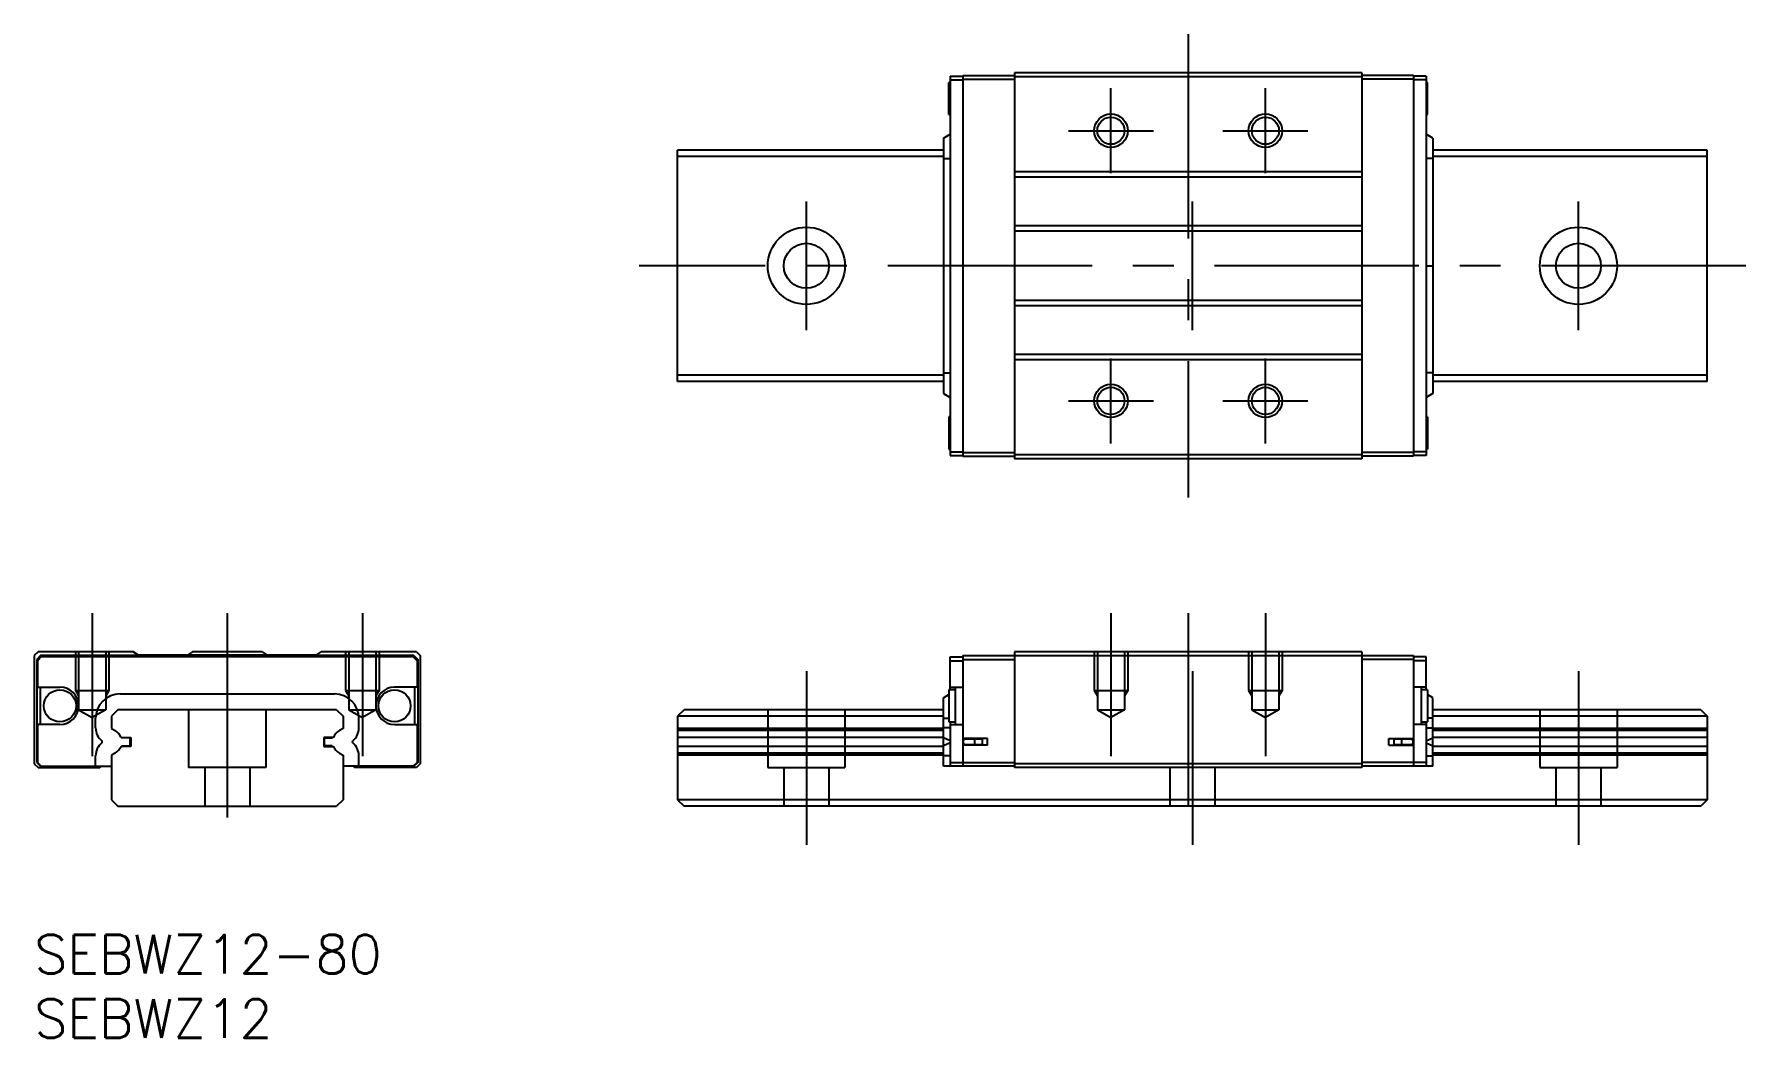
# Model space of a CAD drawing. Extents: x 0 to 133, y -8 to 70.
import ezdxf

# ---------------------------------------------------------------- set-up
doc = ezdxf.new("R2010")
doc.units = 0
doc.header["$LTSCALE"] = 0.5
doc.linetypes.add('CENTER', pattern=[50.8, 31.75, -6.35, 6.35, -6.35])
doc.linetypes.add('DASHED', pattern=[19.05, 12.7, -6.35])
for name, color, linetype in [('MSM_CENTER', 1, 'CENTER'), ('MSM_CONTINUOUS', 7, 'CONTINUOUS'), ('MSM_DASHED', 4, 'DASHED'), ('MSM_NARROW', 5, 'CONTINUOUS'), ('MSM_PART_NUMBER', 7, 'CONTINUOUS')]:
    doc.layers.add(name, color=color, linetype=linetype)
doc.styles.get("Standard").update_dxf_attribs({"font": 'txt.shx', "height": 3, "bigfont": 'bigfont.shx'})

# ---------------------------------------------------------------- blocks, each defined once
blk = doc.blocks.new('*U2')
at = {"layer": 'MSM_PART_NUMBER'}
blk.add_text('SEBWZ12-80', height=3, dxfattribs=at).set_placement((0, -3))
blk = doc.blocks.new('*U3')
at = {"layer": 'MSM_PART_NUMBER'}
blk.add_text('SEBWZ12', height=3, dxfattribs=at).set_placement((0, -8))

msp = doc.modelspace()

# ---------------------------------------------------------------- linework, layer by layer
at = {"layer": 'MSM_CENTER'}
for p, q in [((89.67, 70), (89.67, 34)), ((83.67, 59.2), (83.67, 65.8)), ((95.67, 59.2), (95.67, 65.8)), ((80.37, 62.5), (86.97, 62.5)), ((92.37, 62.5), (98.97, 62.5)), ((60, 47), (60, 57)), ((90, 47), (90, 57)), ((120, 47), (120, 57)), ((133, 52), (47, 52)), ((83.67, 38.2), (83.67, 44.8)), ((95.67, 38.2), (95.67, 44.8)), ((80.37, 41.5), (86.97, 41.5)), ((92.37, 41.5), (98.97, 41.5)), ((4.5, 25), (4.5, 13.890029)), ((15, 25), (15, 7)), ((25.5, 25), (25.5, 13.890029)), ((83.67, 25), (83.67, 13.890029)), ((89.67, 25), (89.67, 10)), ((95.67, 25), (95.67, 13.890029)), ((60, 20.5), (60, 7)), ((90, 20.5), (90, 7)), ((120, 20.5), (120, 7))]:
    msp.add_line(p, q, dxfattribs=at)
at = {"layer": 'MSM_CONTINUOUS'}
for p, q in [((71.17, 66.75), (71.17, 37.25)), ((71.17, 66.75), (72.17, 66.75)), ((72.17, 66.8), (72.17, 37.2)), ((72.17, 66.8), (76.17, 66.8)), ((103.17, 67), (76.17, 67)), ((76.17, 67), (76.17, 37)), ((103.17, 66.7), (76.17, 66.7)), ((103.17, 67), (103.17, 37)), ((107.17, 66.8), (103.17, 66.8)), ((107.17, 66.8), (107.17, 37.2)), ((108.17, 66.75), (107.17, 66.75)), ((108.17, 66.75), (108.17, 37.25)), ((71.17, 66.25), (71.07, 66.25)), ((71.07, 63.75), (71.07, 66.25)), ((71.17, 66.45), (72.17, 66.45)), ((72.17, 66.5), (76.17, 66.5)), ((107.17, 66.5), (103.17, 66.5)), ((108.17, 66.45), (107.17, 66.45)), ((108.27, 66.25), (108.17, 66.25)), ((108.27, 63.75), (108.27, 66.25)), ((71.07, 63.75), (71.17, 63.75)), ((108.17, 63.75), (108.27, 63.75)), ((70.67, 61.93), (71.17, 62.23)), ((70.67, 61.93), (70.67, 42.07)), ((108.67, 61.93), (108.17, 62.23)), ((108.67, 61.93), (108.67, 42.07)), ((70.67, 61), (50, 61)), ((50, 43), (50, 61)), ((70.67, 60.5), (50, 60.5)), ((70.67, 60.33), (71.17, 60.33)), ((108.67, 60.33), (108.17, 60.33)), ((130, 61), (108.67, 61)), ((130, 60.5), (108.67, 60.5)), ((130, 43), (130, 61)), ((103.17, 59.3), (76.17, 59.3)), ((103.17, 58.9), (76.17, 58.9)), ((103.17, 55.1), (76.17, 55.1)), ((103.17, 54.7), (76.17, 54.7)), ((71.17, 52), (70.67, 52)), ((108.17, 52), (108.67, 52)), ((103.17, 49.3), (76.17, 49.3)), ((103.17, 48.9), (76.17, 48.9)), ((103.17, 45.1), (76.17, 45.1)), ((103.17, 44.7), (76.17, 44.7)), ((70.67, 43.5), (50, 43.5)), ((70.67, 43), (50, 43)), ((70.67, 43.67), (71.17, 43.67)), ((108.67, 43.67), (108.17, 43.67)), ((130, 43.5), (108.67, 43.5)), ((130, 43), (108.67, 43)), ((70.67, 42.07), (71.17, 41.77)), ((108.67, 42.07), (108.17, 41.77)), ((71.07, 40.25), (71.07, 37.75)), ((71.17, 40.25), (71.07, 40.25)), ((108.27, 40.25), (108.17, 40.25)), ((108.27, 40.25), (108.27, 37.75)), ((71.07, 37.75), (71.17, 37.75)), ((71.17, 37.55), (72.17, 37.55)), ((71.17, 37.25), (72.17, 37.25)), ((72.17, 37.5), (76.17, 37.5)), ((103.17, 37.3), (76.17, 37.3)), ((107.17, 37.5), (103.17, 37.5)), ((108.17, 37.55), (107.17, 37.55)), ((108.17, 37.25), (107.17, 37.25)), ((108.17, 37.75), (108.27, 37.75)), ((72.17, 37.2), (76.17, 37.2)), ((103.17, 37), (76.17, 37)), ((107.17, 37.2), (103.17, 37.2)), ((0.3, 22), (0, 21.7)), ((0, 21.7), (0, 13.3)), ((0.5, 21.7), (0.2, 21.4)), ((0.2, 21.4), (0.2, 13.4)), ((0.55, 21.6), (0.25, 21.3)), ((0.25, 21.3), (0.25, 19.25)), ((7.7, 22), (0.3, 22)), ((29.5, 21.7), (0.5, 21.7)), ((29.45, 21.6), (0.55, 21.6)), ((8.1, 21.75), (7.7, 22)), ((21.9, 21.75), (8.1, 21.75)), ((12.3, 22), (11.9, 21.75)), ((17.7, 22), (12.3, 22)), ((17.7, 22), (18.1, 21.75)), ((21.9, 21.75), (22.3, 22)), ((29.7, 22), (22.3, 22)), ((29.45, 21.6), (29.75, 21.3)), ((29.5, 21.7), (29.8, 21.4)), ((29.7, 22), (30, 21.7)), ((29.75, 21.3), (29.75, 19.25)), ((29.8, 21.4), (29.8, 13.4)), ((30, 21.7), (30, 13.3)), ((71.17, 19.05), (71.17, 21.6)), ((71.17, 21.6), (72.17, 21.6)), ((71.17, 21.3), (72.17, 21.3)), ((72.17, 21.7), (107.17, 21.7)), ((72.17, 21.7), (72.17, 13.1)), ((72.17, 21.4), (76.17, 21.4)), ((103.17, 22), (76.17, 22)), ((76.17, 22), (76.17, 13)), ((103.17, 22), (103.17, 13)), ((107.17, 21.4), (103.17, 21.4)), ((107.17, 21.7), (107.17, 13.1)), ((108.17, 21.6), (107.17, 21.6)), ((108.17, 21.3), (107.17, 21.3)), ((108.17, 19.05), (108.17, 21.6)), ((0.25, 19.25), (2, 19.25)), ((0.45, 19.25), (0.45, 16.35)), ((6.67, 18.73), (23.33, 18.73)), ((29.75, 19.25), (28, 19.25)), ((29.55, 19.25), (29.55, 16.35)), ((70.67, 18.43), (71.07, 18.67)), ((71.57, 19.05), (71.07, 19.05)), ((71.07, 19.05), (71.07, 16.55)), ((71.17, 19.25), (72.17, 19.25)), ((71.57, 19.25), (71.57, 16.35)), ((108.17, 19.25), (107.17, 19.25)), ((107.77, 19.25), (107.77, 16.35)), ((108.27, 19.05), (107.77, 19.05)), ((108.27, 19.05), (108.27, 16.55)), ((108.67, 18.43), (108.27, 18.67)), ((6.5, 17.5), (6, 17)), ((23.5, 17.5), (6.5, 17.5)), ((23.5, 17.5), (24, 17)), ((50.5, 17.5), (50, 17)), ((70.67, 17.5), (50.5, 17.5)), ((70.67, 13.1), (70.67, 18.43)), ((108.67, 13.1), (108.67, 18.43)), ((129.5, 17.5), (108.67, 17.5)), ((129.5, 17.5), (130, 17)), ((2, 16.35), (0.25, 16.35)), ((0.25, 16.35), (0.25, 13.4)), ((4.77, 16.083835), (4.77, 16.83)), ((6, 17), (6, 16.04342)), ((6, 16.04342), (6.2785, 15.882628)), ((24, 16.04342), (23.7215, 15.882628)), ((24, 17), (24, 16.04342)), ((25.23, 16.083835), (25.23, 16.83)), ((28, 16.35), (29.75, 16.35)), ((29.75, 16.35), (29.75, 13.4)), ((70.67, 17), (50, 17)), ((50, 17), (50, 10.5)), ((70.67, 16.04342), (50, 16.04342)), ((70.67, 16.83), (71.07, 16.83)), ((71.17, 16.083835), (70.67, 16.083835)), ((71.07, 16.55), (71.57, 16.55)), ((71.17, 16.55), (71.17, 13.1)), ((71.17, 16.35), (72.17, 16.35)), ((108.17, 16.35), (107.17, 16.35)), ((107.77, 16.55), (108.27, 16.55)), ((108.17, 16.55), (108.17, 13.1)), ((108.17, 16.083835), (108.67, 16.083835)), ((108.67, 16.83), (108.27, 16.83)), ((130, 17), (108.67, 17)), ((130, 16.04342), (108.67, 16.04342)), ((130, 17), (130, 10.5)), ((0.2, 15.25), (0.25, 15.25)), ((0.2, 14.75), (0.25, 14.75)), ((6.745161, 15.35), (7.5, 15.35)), ((7.5, 14.65), (6.745161, 14.65)), ((6.820505, 14.649989), (6.838449, 14.700002)), ((6.838463, 15.300003), (6.820547, 15.350009)), ((7.45, 15.3), (6.838454, 15.3)), ((6.838454, 14.7), (7.45, 14.7)), ((7.45, 14.7), (7.45, 15.3)), ((7.5, 15.35), (7.5, 14.65)), ((22.5, 15.35), (22.5, 14.65)), ((23.254839, 15.35), (22.5, 15.35)), ((22.5, 14.65), (23.254839, 14.65)), ((22.55, 15.3), (23.161546, 15.3)), ((22.55, 14.7), (22.55, 15.3)), ((23.161546, 14.7), (22.55, 14.7)), ((23.161537, 15.300003), (23.179453, 15.350009)), ((23.179495, 14.649989), (23.161551, 14.700002)), ((29.8, 15.25), (29.75, 15.25)), ((29.8, 14.75), (29.75, 14.75)), ((70.67, 15.882628), (50, 15.882628)), ((70.67, 15.35), (50, 15.35)), ((70.67, 14.65), (50, 14.65)), ((71.17, 15.077417), (70.67, 15.309667)), ((71.17, 14.922583), (70.67, 14.690333)), ((74.07, 15.25), (72.17, 15.25)), ((74.07, 14.75), (72.17, 14.75)), ((73.67, 15.2), (72.37, 15.2)), ((72.37, 14.8), (73.67, 14.8)), ((72.67, 15.2), (72.67, 15.25)), ((72.67, 14.75), (72.67, 14.8)), ((72.99899, 15.2), (72.99899, 15.25)), ((72.99899, 14.75), (72.99899, 14.8)), ((73.07, 15.2), (73.07, 14.8)), ((73.67, 15.2), (73.67, 14.8)), ((74.07, 14.75), (74.07, 15.25)), ((105.27, 14.75), (105.27, 15.25)), ((105.27, 15.25), (107.17, 15.25)), ((105.27, 14.75), (107.17, 14.75)), ((106.97, 15.2), (105.67, 15.2)), ((105.67, 14.8), (105.67, 15.2)), ((105.67, 14.8), (106.97, 14.8)), ((106.27, 14.8), (106.27, 15.2)), ((106.34101, 15.2), (106.34101, 15.25)), ((106.34101, 14.75), (106.34101, 14.8)), ((106.67, 15.2), (106.67, 15.25)), ((106.67, 14.75), (106.67, 14.8)), ((108.17, 15.077417), (108.67, 15.309667)), ((108.17, 14.922583), (108.67, 14.690333)), ((130, 15.882628), (108.67, 15.882628)), ((130, 15.35), (108.67, 15.35)), ((130, 14.65), (108.67, 14.65)), ((0, 13.3), (0.3, 13)), ((0.2, 13.4), (0.5, 13.1)), ((0.25, 13.4), (0.55, 13.1)), ((4.77, 13.1), (4.77, 13.916165)), ((6.2785, 14.117372), (6, 13.95658)), ((6, 13.95658), (6, 10.5)), ((23.7215, 14.117372), (24, 13.95658)), ((24, 13.95658), (24, 10.5)), ((25.23, 13.1), (25.23, 13.916165)), ((29.75, 13.4), (29.45, 13.1)), ((29.8, 13.4), (29.5, 13.1)), ((30, 13.3), (29.7, 13)), ((70.67, 14.117372), (50, 14.117372)), ((70.67, 13.95658), (50, 13.95658)), ((71.17, 13.916165), (70.67, 13.916165)), ((71.17, 13.4), (76.17, 13.4)), ((103.17, 13.3), (76.17, 13.3)), ((108.17, 13.4), (103.17, 13.4)), ((108.17, 13.916165), (108.67, 13.916165)), ((130, 14.117372), (108.67, 14.117372)), ((130, 13.95658), (108.67, 13.95658)), ((0.3, 13), (5.1, 13)), ((0.5, 13.1), (6, 13.1)), ((5.1, 13), (5.2, 13.1)), ((29.5, 13.1), (24, 13.1)), ((24.9, 13), (24.8, 13.1)), ((29.7, 13), (24.9, 13)), ((76.17, 13.1), (70.67, 13.1)), ((103.17, 13), (76.17, 13)), ((108.67, 13.1), (103.17, 13.1)), ((6, 10.5), (6.5, 10)), ((6.5, 10), (23.5, 10)), ((24, 10.5), (23.5, 10)), ((130, 10.5), (50, 10.5)), ((50, 10.5), (50.5, 10)), ((129.5, 10), (50.5, 10)), ((130, 10.5), (129.5, 10))]:
    msp.add_line(p, q, dxfattribs=at)
for centre, radius in [((83.67, 62.5), 1.0565), ((95.67, 62.5), 1.0565), ((60, 52), 3), ((120, 52), 3), ((60, 52), 1.75), ((120, 52), 1.75), ((83.67, 41.5), 1.0565), ((95.67, 41.5), 1.0565), ((2, 17.8), 1.25), ((28, 17.8), 1.25)]:
    msp.add_circle(centre, radius, dxfattribs=at)
for centre, radius, start, end in [((2, 17.8), 1.45, 270, 90), ((6.670028, 16.829972), 1.900028, 90.000832, 179.999168), ((23.329972, 16.829972), 1.900028, 0.000832, 89.999168), ((28, 17.8), 1.45, 90, 270), ((6.07, 16.083835), 1.3, 180, 230.729617), ((23.93, 16.083835), 1.3, 309.270383, 0), ((6.07, 13.916165), 1.3, 129.270383, 180), ((5.183827, 15), 0.1, 309.270383, 50.729617), ((5.7285, 14.93), 1.1, 22.446351, 60), ((5.7285, 15.07), 1.1, 300, 337.553649), ((24.2715, 14.93), 1.1, 120, 157.553649), ((24.2715, 15.07), 1.1, 202.446351, 240), ((24.816173, 15), 0.1, 129.270383, 230.729617), ((23.93, 13.916165), 1.3, 0, 50.729617), ((72.37, 15), 0.2, 90, 270), ((106.97, 15), 0.2, 270, 90)]:
    msp.add_arc(centre, radius, start, end, dxfattribs=at)
at = {"layer": 'MSM_DASHED'}
for p, q in [((3.2, 22), (3.2, 19)), ((3.4435, 22), (3.4435, 17.5)), ((5.5565, 22), (5.5565, 17.5)), ((5.8, 22), (5.8, 19)), ((24.2, 22), (24.2, 19)), ((24.4435, 22), (24.4435, 17.5)), ((26.5565, 22), (26.5565, 17.5)), ((26.8, 22), (26.8, 19)), ((82.37, 22), (82.37, 19)), ((82.6135, 22), (82.6135, 17.5)), ((84.7265, 22), (84.7265, 17.5)), ((84.97, 22), (84.97, 19)), ((94.37, 22), (94.37, 19)), ((94.6135, 22), (94.6135, 17.5)), ((96.7265, 22), (96.7265, 17.5)), ((96.97, 22), (96.97, 19)), ((3.2, 19), (5.8, 19)), ((3.2, 19), (3.4435, 18.578246)), ((5.8, 19), (5.5565, 18.578246)), ((24.2, 19), (26.8, 19)), ((24.2, 19), (24.4435, 18.578246)), ((26.8, 19), (26.5565, 18.578246)), ((82.37, 19), (84.97, 19)), ((82.37, 19), (82.6135, 18.578246)), ((84.97, 19), (84.7265, 18.578246)), ((94.37, 19), (96.97, 19)), ((94.37, 19), (94.6135, 18.578246)), ((96.97, 19), (96.7265, 18.578246)), ((3.4435, 17.5), (5.5565, 17.5)), ((3.4435, 17.5), (4.5, 16.890029)), ((5.5565, 17.5), (4.5, 16.890029)), ((12, 17.45), (12, 13)), ((18, 17.45), (18, 13)), ((24.4435, 17.5), (26.5565, 17.5)), ((24.4435, 17.5), (25.5, 16.890029)), ((26.5565, 17.5), (25.5, 16.890029)), ((57, 17.5), (57, 13)), ((63, 17.5), (63, 13)), ((82.6135, 17.5), (84.7265, 17.5)), ((82.6135, 17.5), (83.67, 16.890029)), ((84.7265, 17.5), (83.67, 16.890029)), ((94.6135, 17.5), (96.7265, 17.5)), ((94.6135, 17.5), (95.67, 16.890029)), ((96.7265, 17.5), (95.67, 16.890029)), ((117, 17.5), (117, 13)), ((123, 17.5), (123, 13)), ((18, 13), (12, 13)), ((13.25, 13), (13.25, 10)), ((16.75, 13), (16.75, 10)), ((57, 13), (63, 13)), ((58.25, 13), (58.25, 10)), ((61.75, 13), (61.75, 10)), ((88.25, 13), (88.25, 10)), ((91.75, 13), (91.75, 10)), ((117, 13), (123, 13)), ((118.25, 13), (118.25, 10)), ((121.75, 13), (121.75, 10))]:
    msp.add_line(p, q, dxfattribs=at)
at = {"layer": 'MSM_NARROW'}
for centre in [(83.67, 62.5), (95.67, 62.5), (83.67, 41.5), (95.67, 41.5)]:
    msp.add_circle(centre, 1.3, dxfattribs=at)

# ---------------------------------------------------------------- block references
at = {"layer": 'MSM_CONTINUOUS'}
for name in ['*U2', '*U3']:
    msp.add_blockref(name, (0, 0), dxfattribs=at)

doc.saveas('drawing.dxf')
